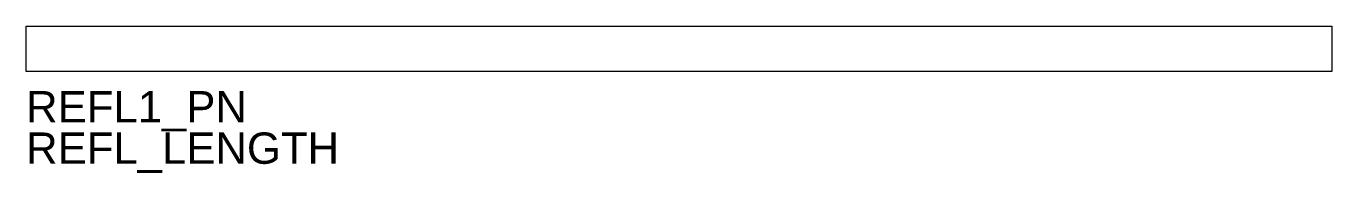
# Model space of a CAD drawing. Header units: inches. Extents: x 0 to 47, y -4.5 to 0.8.
import ezdxf
from ezdxf.enums import TextEntityAlignment as Align

# ---------------------------------------------------------------- set-up
doc = ezdxf.new("R2010")
doc.units = ezdxf.units.IN
doc.header["$LTSCALE"] = 0.5
doc.header["$MEASUREMENT"] = 0
doc.layers.add('FAB DWG', color=7, linetype='CONTINUOUS', plot=False)
doc.layers.add('Reflector', color=40, linetype='CONTINUOUS')
doc.styles.add('LSAD_Standard', font='arial.ttf')

msp = doc.modelspace()

# ---------------------------------------------------------------- linework, layer by layer
at = {"layer": 'Reflector', "ltscale": 0.5, "transparency": 16777216}
msp.add_lwpolyline([(0, 0.815), (47, 0.815), (47, -0.815), (0, -0.815)], close=True, dxfattribs=at)

# ---------------------------------------------------------------- texts
at = {"layer": 'FAB DWG', "transparency": 16777216, "style": 'LSAD_Standard'}
msp.add_attdef('REFL1_PN', text='RF__', height=1.125, dxfattribs=at).set_placement((0, -2.978), align=Align.BOTTOM_LEFT)
msp.add_attdef('REFL_LENGTH', text='CUT TO ReflectorLength"', height=1.125, dxfattribs=at).set_placement((0, -3.003), align=Align.TOP_LEFT)

doc.saveas('drawing.dxf')
